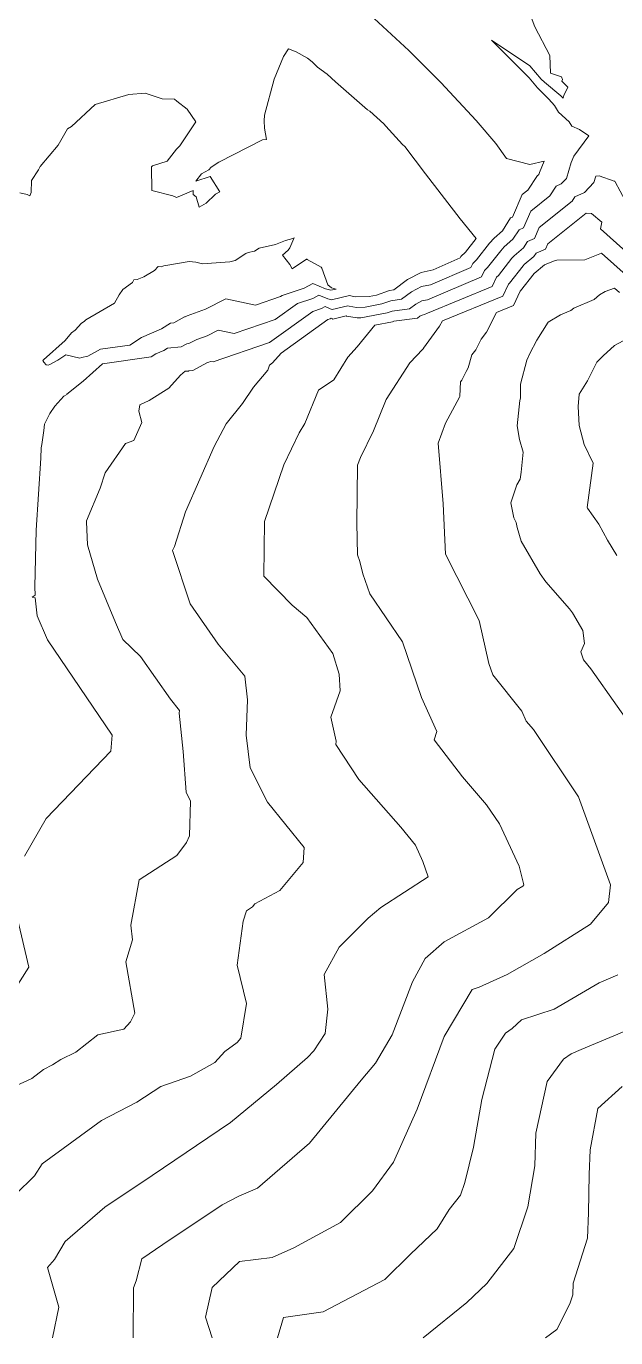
# Model space of a CAD drawing. Header units: metres. Extents: x 809241 to 811075, y 9156873 to 9158251.
# Drawn here: x 810398.5 to 810541.7, y 9156874.9 to 9157193.9 of the extents above; entities that cross this region are included whole.
import ezdxf

# ---------------------------------------------------------------- set-up
doc = ezdxf.new("R2010")
doc.units = ezdxf.units.M
doc.layers.add('C-TOPO-MAJR', color=9, linetype='Continuous')

msp = doc.modelspace()

# ---------------------------------------------------------------- linework, layer by layer
at = {"layer": 'C-TOPO-MAJR', "color": 9, "linetype": 'Continuous', "lineweight": 5}
for points, elevation in [([(810480.87, 9157197.68), (810491.45, 9157187.98), (810499.21, 9157180.22), (810507.81, 9157170.9), (810512.53, 9157165.32), (810515.14, 9157161.7), (810520.85, 9157160.2), (810524.28, 9157161.02), (810523.17, 9157158.31), (810523.02, 9157157.78), (810522.85, 9157157.61), (810522.69, 9157157.53), (810520.34, 9157154.01), (810518.96, 9157152.91), (810516.64, 9157147.42), (810516.17, 9157147.24), (810514.17, 9157144.14), (810512.19, 9157142.33), (810511.06, 9157141.12), (810507.85, 9157137.04), (810506.95, 9157136.17), (810506.49, 9157135.21), (810496.66, 9157130.99), (810494.52, 9157130.54), (810492.08, 9157129.29), (810489.68, 9157127.45), (810487.06, 9157127.1), (810484.85, 9157126.32), (810480.78, 9157125.57), (810478.68, 9157125.5), (810476.97, 9157125.79), (810476.63, 9157125.89), (810472.83, 9157124.99), (810472.31, 9157125.13), (810471.06, 9157125.67), (810470.22, 9157125.19), (810468.07, 9157124.48), (810457.58, 9157116.95), (810443.91, 9157112.22), (810443.25, 9157112.36), (810442.79, 9157112.13), (810442.38, 9157111.98), (810438.93, 9157110.15), (810437.95, 9157110.07), (810437.87, 9157110.02), (810437.08, 9157109.95), (810435.97, 9157108.98), (810433.09, 9157105.81), (810428.35, 9157102.83), (810426.03, 9157101.81), (810425.82, 9157100.26), (810426.54, 9157097.46), (810424.59, 9157093.15), (810422.55, 9157092.35), (810417.63, 9157085.24), (810416.43, 9157081.53), (810413.13, 9157073.62), (810413.11, 9157073.3), (810413.31, 9157067.75), (810415.81, 9157059.38), (810420.13, 9157048.84), (810421.97, 9157044.76), (810426.21, 9157040.6), (810433.48, 9157030.24), (810435.67, 9157027.42), (810435.62, 9157026.77), (810436.59, 9157017.52), (810437.36, 9157007.61), (810438.35, 9157005.39), (810438.1, 9156996.99), (810437.38, 9156995.36), (810435.02, 9156992.2), (810425.92, 9156986.26), (810423.9, 9156975.27), (810424.25, 9156971.72), (810422.63, 9156966.37), (810424.81, 9156953.89), (810423.82, 9156951.74), (810422.17, 9156949.95), (810415.88, 9156948.62), (810410.53, 9156944.38), (810406.84, 9156942.59), (810404.88, 9156941.27), (810402.67, 9156940.13), (810399.8, 9156937.98), (810381.51, 9156929.58)], 2590), ([(810520.42, 9157198.03), (810522.02, 9157193.71), (810525.69, 9157186.78), (810525.85, 9157182.49), (810528.51, 9157181.59), (810528.8, 9157180.92), (810528.62, 9157180.54), (810530.06, 9157179.04), (810529.13, 9157177.03), (810528.92, 9157176.37), (810528.36, 9157176.96), (810524.38, 9157180.24), (810523.62, 9157180.96), (810520.86, 9157184.24), (810511.49, 9157190.44), (810520.71, 9157181.34), (810522.68, 9157178.86), (810525.48, 9157176.09), (810526.8, 9157174.56), (810527.79, 9157172.98), (810530.39, 9157170.64), (810531.05, 9157169.57), (810532.87, 9157168.71), (810535.15, 9157167.19), (810531.49, 9157162.26), (810530.85, 9157160.7), (810529.71, 9157156.82), (810528.48, 9157155.53), (810527.23, 9157154.94), (810525.71, 9157152.65), (810521.04, 9157148.93), (810519.3, 9157144.82), (810518.23, 9157144.39), (810516.71, 9157142.06), (810514.62, 9157140.19), (810513.77, 9157139.27), (810510.52, 9157135.16), (810509.83, 9157134.49), (810509.08, 9157132.89), (810495.93, 9157127.36), (810494.6, 9157127.08), (810493.1, 9157126.31), (810491.6, 9157125.17), (810487.41, 9157124.6), (810486.16, 9157124.16), (810479.8, 9157122.98), (810478.91, 9157122.96), (810476.32, 9157123.39), (810476.2, 9157123.43), (810472.99, 9157122.66), (810472.86, 9157122.7), (810472.54, 9157122.84), (810472.33, 9157122.72), (810471.78, 9157122.53), (810460.37, 9157114.35), (810458.28, 9157111.97), (810457.61, 9157111.42), (810457.15, 9157110.26), (810453.67, 9157106.12), (810450.97, 9157102.15), (810447.02, 9157097.19), (810444.09, 9157091.7), (810437.14, 9157075.8), (810434.52, 9157067.33), (810433.99, 9157066.34), (810438.3, 9157053.42), (810445.09, 9157043.6), (810451.56, 9157035.84), (810452.26, 9157030.07), (810451.93, 9157021.48), (810452.89, 9157013.48), (810457.09, 9157005.2), (810466, 9156994.11), (810465.75, 9156990.51), (810460.06, 9156983.65), (810454, 9156980.43), (810453.47, 9156979.74), (810451.96, 9156978.75), (810451.2, 9156976.21), (810449.75, 9156965.54), (810451.97, 9156956.21), (810450.62, 9156947.77), (810449.68, 9156946.75), (810446.75, 9156944.53), (810444.29, 9156941.87), (810438.34, 9156938.53), (810431.19, 9156935.99), (810425.31, 9156932.19), (810416.73, 9156927.76), (810402.37, 9156917.21), (810400.45, 9156914.28), (810395.81, 9156909.77)], 2580), ([(810396.91, 9157153.37), (810398.68, 9157152.98), (810399.37, 9157152.65), (810399.67, 9157153.42), (810399.69, 9157153.46), (810399.76, 9157156.31), (810401.41, 9157158.97), (810401.81, 9157159.75), (810406.21, 9157164.97), (810408.51, 9157168.88), (810409.48, 9157169.52), (810415.23, 9157174.85), (810423.35, 9157177.28), (810427.33, 9157177.57), (810431.5, 9157176.19), (810434.51, 9157176.15), (810435.05, 9157175.6), (810437.59, 9157173.68), (810439.69, 9157170.59), (810435.78, 9157164.74), (810434.98, 9157163.94), (810432.71, 9157161.04), (810429.14, 9157159.93), (810428.89, 9157159.67), (810428.97, 9157153.95), (810428.97, 9157153.95), (810434.08, 9157152.58), (810434.97, 9157152.25), (810439.04, 9157153.9), (810439.02, 9157152.92), (810439.72, 9157152.36), (810440.46, 9157149.88), (810442.2, 9157150.85), (810444.36, 9157152.97), (810444.41, 9157153.01), (810445.5, 9157153.56), (810443.18, 9157157.32), (810439.69, 9157156.22), (810441.06, 9157157.97), (810442.83, 9157158.94), (810443.43, 9157159.62), (810445.26, 9157160.8), (810455.88, 9157166.25), (810456.87, 9157166.33), (810456.37, 9157169.08), (810456.25, 9157170.82), (810456.32, 9157172.25), (810458.72, 9157180.98), (810460.98, 9157186.53), (810462.15, 9157188.33), (810464.06, 9157187.66), (810466.77, 9157186.1), (810467.92, 9157185.23), (810469.2, 9157183.87), (810471.58, 9157182.23), (810473.57, 9157180.31), (810481.38, 9157173.52), (810481.96, 9157173.22), (810485.37, 9157170.16), (810485.83, 9157169.56), (810489.89, 9157165.07), (810490.48, 9157164.61), (810495.48, 9157157.98), (810503.93, 9157147.01), (810507.8, 9157142.26), (810505.18, 9157138.93), (810504.06, 9157137.85), (810503.91, 9157137.53), (810497.38, 9157134.62), (810494.43, 9157133.99), (810491.07, 9157132.27), (810487.75, 9157129.74), (810486.7, 9157129.6), (810483.54, 9157128.48), (810481.76, 9157128.15), (810478.45, 9157128.05), (810477.62, 9157128.19), (810477.05, 9157128.35), (810472.66, 9157127.32), (810471.75, 9157127.55), (810469.58, 9157128.5), (810468.11, 9157127.66), (810464.36, 9157126.43), (810458.93, 9157122.52), (810449.02, 9157119.12), (810445.12, 9157119.97), (810442.4, 9157118.58), (810439.95, 9157117.72), (810438, 9157116.68), (810437.45, 9157116.64), (810436.09, 9157115.88), (810432.79, 9157115.58), (810431.93, 9157115.02), (810429.98, 9157114.18), (810428.85, 9157113.44), (810416.96, 9157111.79), (810412.29, 9157107.53), (810408.3, 9157104.38), (810408.52, 9157104.35), (810407.6, 9157103.93), (810405.41, 9157101.45), (810404.17, 9157099.7), (810402.86, 9157097.06), (810402.77, 9157095.59), (810402.35, 9157092.69), (810402.22, 9157092.17), (810402.09, 9157091.35), (810402.01, 9157088.86), (810400.89, 9157071.31), (810400.58, 9157057.57), (810400.66, 9157055.47), (810399.92, 9157055.02), (810400.66, 9157054.82), (810401.15, 9157050.5), (810403.59, 9157044.63), (810419.32, 9157021.5), (810419.03, 9157017.59), (810403.31, 9157001.21), (810398.02, 9156992.04)], 2600), ([(810544.03, 9157151.47), (810541.53, 9157156.03), (810541.48, 9157156.18), (810541.33, 9157156.21), (810537.68, 9157157.48), (810536.85, 9157157.38), (810536.41, 9157155.86), (810534.12, 9157153.45), (810531.78, 9157152.34), (810531.08, 9157151.29), (810523.13, 9157144.95), (810521.97, 9157142.21), (810520.28, 9157141.55), (810519.26, 9157139.97), (810517.05, 9157138.04), (810516.47, 9157137.42), (810513.19, 9157133.27), (810512.72, 9157132.81), (810511.66, 9157130.57), (810495.96, 9157124.08), (810495.21, 9157123.74), (810494.69, 9157123.63), (810494.11, 9157123.33), (810493.53, 9157122.88), (810487.77, 9157122.11), (810487.47, 9157122), (810483.16, 9157121.2), (810478.87, 9157115.93), (810476.61, 9157113.35), (810473.23, 9157107.85), (810469.44, 9157105.32), (810466.18, 9157097.23), (810464.82, 9157095), (810461.08, 9157087.18), (810456.38, 9157073.44), (810456.21, 9157060.16), (810463.04, 9157053.07), (810466.67, 9157050.04), (810472.96, 9157041.35), (810474.46, 9157036.27), (810474.78, 9157032.21), (810472.45, 9157025.8), (810473.74, 9157020), (810473.72, 9157019.17), (810479.3, 9157010.67), (810489.48, 9156999.08), (810493.07, 9156994.71), (810494.87, 9156990.75), (810496.15, 9156987.02), (810484.63, 9156979.59), (810481.54, 9156976.92), (810474.49, 9156969.9), (810470.87, 9156963.22), (810471.72, 9156954.84), (810471.07, 9156948.9), (810468.31, 9156944.69), (810466.82, 9156943.1), (810459.28, 9156936.52), (810448.06, 9156927.29), (810429.09, 9156914.37), (810417.52, 9156906.65), (810407.91, 9156898.31), (810405.32, 9156893.95), (810403.64, 9156892.01), (810406.42, 9156882.39), (810404.81, 9156874.91)], 2570), ([(810545.77, 9157137.61), (810538.02, 9157144.57), (810538.32, 9157146.18), (810535.82, 9157148.34), (810534.53, 9157148.41), (810525.21, 9157140.97), (810524.63, 9157139.61), (810522.34, 9157138.7), (810521.81, 9157137.89), (810519.48, 9157135.89), (810519.18, 9157135.57), (810515.87, 9157131.38), (810515.61, 9157131.13), (810514.25, 9157128.24), (810499.57, 9157122.19), (810498.91, 9157120.91), (810494.99, 9157115.55), (810494.98, 9157115.53), (810494.81, 9157115.31), (810491.71, 9157112.03), (810485.93, 9157103.09), (810482.82, 9157095.46), (810479.65, 9157089.01), (810478.96, 9157087.13), (810478.76, 9157073.02), (810478.96, 9157065.33), (810479.53, 9157063.73), (810480.22, 9157060.7), (810481.99, 9157055.87), (810489.87, 9157044.12), (810494.48, 9157030.61), (810498.21, 9157022.34), (810497.56, 9157020.33), (810504.51, 9157011.32), (810510.31, 9157004.55), (810513.44, 9156999.87), (810518.26, 9156989.6), (810519.36, 9156985.06), (810519.14, 9156984.7), (810517.79, 9156983.89), (810510.82, 9156977), (810500.02, 9156971.19), (810495.39, 9156967.18), (810492.36, 9156961.48), (810487.35, 9156948.6), (810483.31, 9156941.67), (810479.81, 9156937.6), (810467.29, 9156922.24), (810454.63, 9156911.3), (810450.13, 9156909.39), (810446.09, 9156907.27), (810431.63, 9156897.63), (810426.56, 9156894.14), (810425.16, 9156888.76), (810424.53, 9156887.06), (810424.42, 9156875.03), (810424.46, 9156874.91)], 2560), ([(810544.21, 9157133.34), (810538.27, 9157138.67), (810534.22, 9157137.07), (810527.37, 9157136.94), (810527.01, 9157136.89), (810524.39, 9157135.86), (810524.36, 9157135.81), (810521.91, 9157133.75), (810521.88, 9157133.72), (810518.54, 9157129.5), (810518.49, 9157129.46), (810516.83, 9157125.92), (810512.74, 9157124.24), (810510.27, 9157119.46), (810509.01, 9157117.74), (810507.7, 9157115.2), (810506.71, 9157113.94), (810505.81, 9157110.83), (810505.4, 9157109.86), (810504.29, 9157107.8), (810504.01, 9157107.41), (810503.85, 9157103.87), (810503.84, 9157103.85), (810503.78, 9157103.68), (810500.37, 9157097.35), (810498.56, 9157092.46), (810499.8, 9157077.71), (810500.3, 9157065.48), (810508.55, 9157049.38), (810510.85, 9157038.92), (810511.86, 9157036.14), (810518.86, 9157027.31), (810519.97, 9157024.83), (810521.71, 9157022.8), (810532.65, 9157006.44), (810540.44, 9156985.07), (810539.93, 9156980.78), (810535.58, 9156975.51), (810524.28, 9156968.33), (810515.31, 9156963.27), (810508.53, 9156960.15), (810506.79, 9156959.62), (810499.98, 9156948.21), (810493.47, 9156930.5), (810487.74, 9156917.6), (810482.58, 9156910.61), (810474.86, 9156902.95), (810463.47, 9156896.77), (810458.24, 9156894.46), (810450.31, 9156893.48), (810443.63, 9156887.1), (810441.99, 9156879.95), (810443.65, 9156874.91)], 2550), ([(810542.64, 9157129.08), (810541.39, 9157130.2), (810539.15, 9157129.32), (810537.77, 9157128.51), (810536.45, 9157127.37), (810531.52, 9157125.32), (810530.76, 9157124.75), (810528.29, 9157123.64), (810525.3, 9157121.9), (810522.53, 9157117.51), (810520.81, 9157114.27), (810520.12, 9157112.64), (810518.56, 9157106.79), (810518.59, 9157103.4), (810518.39, 9157102.85), (810517.73, 9157096.68), (810518.34, 9157093.4), (810519.19, 9157090.26), (810518.75, 9157085.38), (810518.48, 9157083.71), (810517.64, 9157082.35), (810516.19, 9157077.99), (810516.19, 9157077.99), (810516.96, 9157074.3), (810517.48, 9157073.15), (810517.73, 9157071.93), (810518.73, 9157068.63), (810523.37, 9157060.71), (810524.71, 9157058.78), (810530.51, 9157052.2), (810531.18, 9157051.23), (810533.71, 9157046.91), (810534.13, 9157043.73), (810533.22, 9157041.74), (810533.9, 9157039.78), (810535.65, 9157037.57), (810548.48, 9157019.42)], 2540), ([(810543.5, 9157117.33), (810541.43, 9157116.19), (810538.62, 9157113.74), (810537.13, 9157112.15), (810534.83, 9157107.66), (810532.78, 9157104.36), (810532.58, 9157101.41), (810532.81, 9157096.78), (810534.05, 9157092.14), (810536.19, 9157087.59), (810534.77, 9157076.85), (810534.87, 9157076.68), (810537.63, 9157072.79), (810539.68, 9157068.85), (810542.01, 9157065.16)], 2530), ([(810395.21, 9156981.68), (810399.07, 9156965.01), (810391.54, 9156953.27)], 2600), ([(810542.24, 9156963.15), (810537.64, 9156961.24), (810526.72, 9156954.8), (810518.84, 9156952.25), (810516.56, 9156950.16), (810514.95, 9156949.01), (810512.34, 9156945.08), (810509.14, 9156932.85), (810507.16, 9156921.27), (810505.07, 9156912.66), (810504, 9156909.61), (810501.22, 9156906.13), (810498.34, 9156901.44), (810491.84, 9156895.25), (810485.62, 9156889.08), (810470.59, 9156881.26), (810460.98, 9156879.84), (810459.49, 9156874.91)], 2540), ([(810551.68, 9156952.68), (810533.3, 9156945.05), (810530.91, 9156943.95), (810528.99, 9156942.69), (810525.03, 9156937.23), (810522.3, 9156924.66), (810522.06, 9156916.76), (810520.32, 9156906.78), (810516.95, 9156896.66), (810510.4, 9156888.1), (810505.52, 9156883.46), (810494.93, 9156874.91)], 2530), ([(810543.3, 9156936), (810537.36, 9156930.63), (810535.51, 9156920.62), (810535.24, 9156914.66), (810535.1, 9156905.31), (810534.85, 9156899.17), (810531.35, 9156888.18), (810531.25, 9156885.35), (810530.59, 9156883.2), (810527.42, 9156876.93), (810524.66, 9156874.91)], 2520)]:
    msp.add_lwpolyline(points, dxfattribs=dict(at, elevation=elevation))
at = {"layer": 'C-TOPO-MAJR', "color": 9, "linetype": 'Continuous', "lineweight": 5, "elevation": 2610}
msp.add_lwpolyline([(810463.05, 9157134.83), (810462.5, 9157135.93), (810460.75, 9157138.17), (810462.1, 9157139.43), (810462.49, 9157139.94), (810463.47, 9157142.23), (810463.48, 9157142.28), (810463.53, 9157142.41), (810463.27, 9157142.27), (810461.44, 9157141.76), (810459.01, 9157140.82), (810455.09, 9157139.9), (810453.91, 9157139.13), (810452.42, 9157138.83), (810451.79, 9157138.61), (810449.19, 9157136.87), (810447.94, 9157136.56), (810441.33, 9157136.09), (810439.64, 9157136.49), (810438.01, 9157136.64), (810431.93, 9157135.61), (810431.67, 9157135.54), (810431.21, 9157135.35), (810430.54, 9157135.41), (810429.64, 9157134.49), (810427, 9157132.88), (810425.38, 9157132.27), (810424.59, 9157132.16), (810424.32, 9157131.56), (810421.96, 9157129.86), (810421.02, 9157128.52), (810419.91, 9157126.5), (810412.94, 9157122.43), (810412.56, 9157122.09), (810411.92, 9157121.69), (810410.31, 9157119.97), (810409.49, 9157119.34), (810407.88, 9157117.42), (810402.65, 9157112.75), (810402.47, 9157112.6), (810402.71, 9157112.13), (810403.3, 9157111.56), (810403.78, 9157111.46), (810404.2, 9157111.6), (810406.16, 9157112.65), (810408.07, 9157113.93), (810411.45, 9157113.15), (810411.86, 9157113.33), (810413.43, 9157113.63), (810416.47, 9157115.29), (810423.63, 9157116.32), (810426.46, 9157118.15), (810431.35, 9157120.26), (810433.49, 9157121.66), (810434.3, 9157121.73), (810436.94, 9157123.21), (810437.07, 9157123.22), (810437.53, 9157123.46), (810442, 9157125.03), (810446.99, 9157127.57), (810454.13, 9157126.03), (810460.27, 9157128.1), (810460.66, 9157128.37), (810466, 9157130.14), (810468.09, 9157131.33), (810471.2, 9157129.98), (810472.49, 9157129.64), (810473.79, 9157129.94), (810472.67, 9157130.28), (810471.71, 9157130.95), (810470.32, 9157135.04), (810470.1, 9157135.31), (810466.69, 9157137.13), (810466.62, 9157137.21), (810466.54, 9157137.23), (810463.05, 9157134.83)], close=True, dxfattribs=at)

doc.saveas('drawing.dxf')
